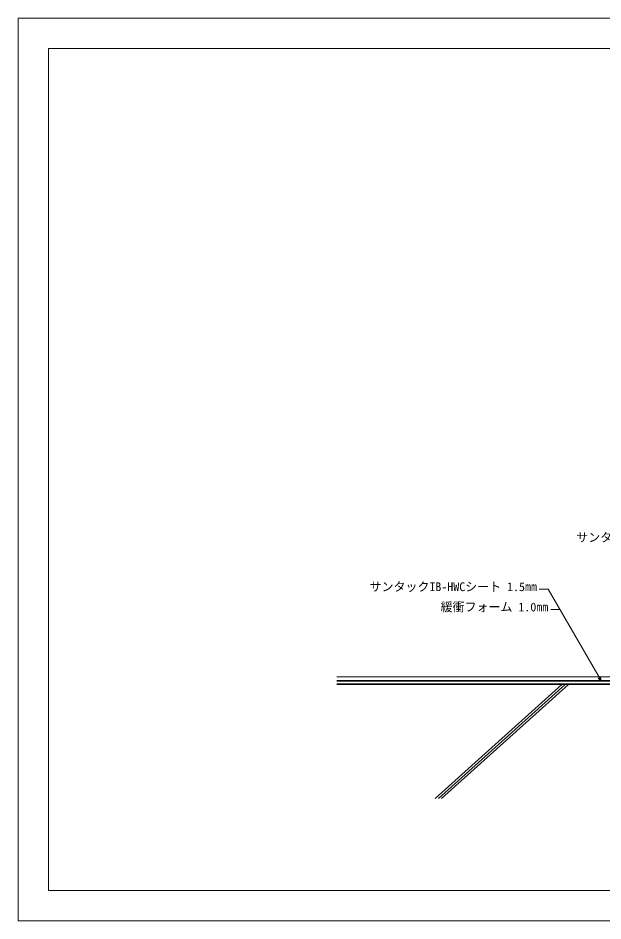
# Model space of a CAD drawing. Units: millimetres, scale not verified. Extents: x -840 to 840, y -594 to 594.
# Drawn here: x -840 to -71, y -594 to 594 of the extents above; entities that cross this region are included whole.
import ezdxf
from ezdxf.enums import TextEntityAlignment as Align

# ---------------------------------------------------------------- set-up
doc = ezdxf.new("R2010")
doc.units = ezdxf.units.MM
doc.header["$LTSCALE"] = 2
for name, color, linetype, lineweight in [('0-0_輪郭線', 2, 'Continuous', 9), ('0-1_図面枠', 7, 'Continuous', 9), ('0-2_文字', 5, 'Continuous', 9), ('0-6_躯体', 7, 'Continuous', 9), ('0-A_IBｼｰﾄ', 7, 'Continuous', 9), ('0-F_寸法線', 7, 'Continuous', 9), ('1-0_緩衝フォーム', 7, 'Continuous', 9)]:
    doc.layers.add(name, color=color, linetype=linetype, lineweight=lineweight)
doc.styles.add('ＭＳ ゴシック', font='')
doc.styles.get('ＭＳ ゴシック').set_extended_font_data('MS Gothic')

msp = doc.modelspace()

# ---------------------------------------------------------------- linework, layer by layer
at = {"layer": '0-0_輪郭線'}
msp.add_lwpolyline([(800, 554), (-800, 554), (-800, -554), (800, -554)], close=True, dxfattribs=at)
at = {"layer": '0-1_図面枠'}
msp.add_lwpolyline([(840, -594), (840, 594), (-840, 594), (-840, -594)], close=True, dxfattribs=at)
at = {"layer": '0-6_躯体'}
for p, q in [((179.365, -282.936), (-420.635, -282.936)), ((-124.913, -282.936), (-291.629, -432.936)), ((-120.635, -282.936), (-287.183, -432.936)), ((-116.348, -282.936), (-282.997, -432.936))]:
    msp.add_line(p, q, dxfattribs=at)
at = {"layer": '0-A_IBｼｰﾄ'}
for p, q in [((114.54, -272.603), (-420.635, -272.603)), ((115.88, -277.603), (-420.635, -277.603))]:
    msp.add_line(p, q, dxfattribs=at)
at = {"layer": '0-F_寸法線'}
msp.add_line((-127.343, -184.133), (-139.343, -184.133), dxfattribs=at)
for points in [[(-72.802, -278.603), (-142.74, -157.464), (-154.74, -157.464)], [(-77.044, -274.36), (-72.802, -278.603), (-74.355, -272.807)]]:
    msp.add_lwpolyline(points, dxfattribs=at)
at = {"layer": '1-0_緩衝フォーム'}
for p, q in [((176.531, -278.603), (-420.635, -278.603)), ((176.531, -281.936), (-420.635, -281.936))]:
    msp.add_line(p, q, dxfattribs=at)

# ---------------------------------------------------------------- texts
at = {"layer": '0-2_文字', "color": 7, "style": 'ＭＳ ゴシック'}
for s, p in [('サンタックIB-HWCシート 1.5㎜', (-105.933, -98.678)), ('サンタックIB-HWCシート 1.5㎜', (-377.763, -163.523)), ('緩衝フォーム 1.0㎜', (-284.336, -190.192))]:
    msp.add_text(s, height=11.54, dxfattribs=at).set_placement(p, align=Align.BOTTOM_LEFT)

doc.saveas('drawing.dxf')
